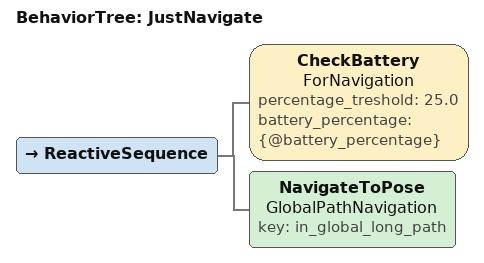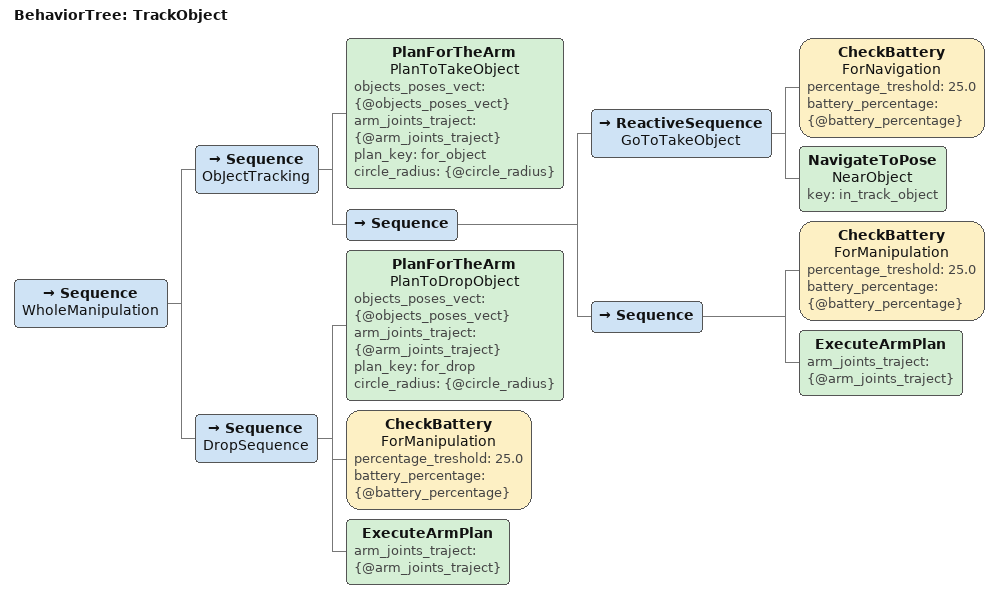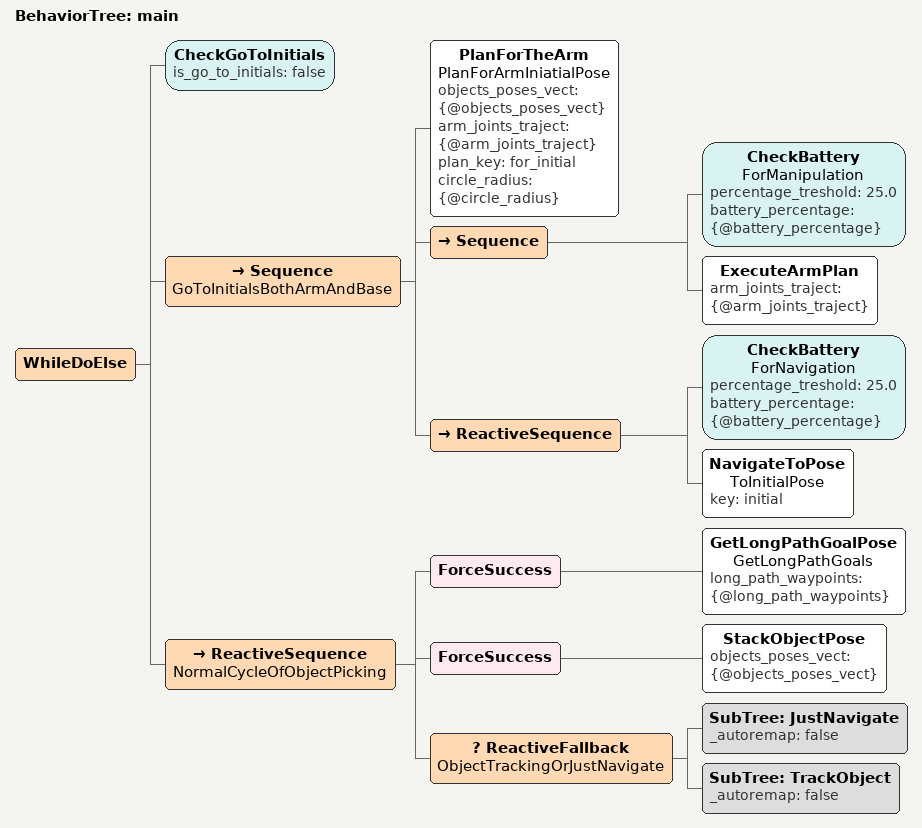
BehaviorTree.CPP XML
<?xml version="1.0" encoding="UTF-8"?>
<root BTCPP_format="4">
  <BehaviorTree ID="JustNavigate">
    <ReactiveSequence>
      <CheckBattery name="ForNavigation"
                    percentage_treshold="25.0"
                    battery_percentage="{@battery_percentage}"/>
      <NavigateToPose name="GlobalPathNavigation"
                      key="in_global_long_path"/>
    </ReactiveSequence>
  </BehaviorTree>

  <BehaviorTree ID="TrackObject">
    <Sequence name="WholeManipulation">
      <Sequence name="ObJectTracking">
        <PlanForTheArm name="PlanToTakeObject"
                       objects_poses_vect="{@objects_poses_vect}"
                       arm_joints_traject="{@arm_joints_traject}"
                       plan_key="for_object"
                       circle_radius="{@circle_radius}"/>
        <Sequence>
          <ReactiveSequence name="GoToTakeObject">
            <CheckBattery name="ForNavigation"
                          percentage_treshold="25.0"
                          battery_percentage="{@battery_percentage}"/>
            <NavigateToPose name="NearObject"
                            key="in_track_object"/>
          </ReactiveSequence>
          <Sequence>
            <CheckBattery name="ForManipulation"
                          percentage_treshold="25.0"
                          battery_percentage="{@battery_percentage}"/>
            <ExecuteArmPlan arm_joints_traject="{@arm_joints_traject}"/>
          </Sequence>
        </Sequence>
      </Sequence>
      <Sequence name="DropSequence">
        <PlanForTheArm name="PlanToDropObject"
                       objects_poses_vect="{@objects_poses_vect}"
                       arm_joints_traject="{@arm_joints_traject}"
                       plan_key="for_drop"
                       circle_radius="{@circle_radius}"/>
        <CheckBattery name="ForManipulation"
                      percentage_treshold="25.0"
                      battery_percentage="{@battery_percentage}"/>
        <ExecuteArmPlan arm_joints_traject="{@arm_joints_traject}"/>
      </Sequence>
    </Sequence>
  </BehaviorTree>

  <BehaviorTree ID="main">
    <WhileDoElse>
      <CheckGoToInitials is_go_to_initials="false"/>
      <Sequence name="GoToInitialsBothArmAndBase">
        <PlanForTheArm name="PlanForArmIniatialPose"
                       objects_poses_vect="{@objects_poses_vect}"
                       arm_joints_traject="{@arm_joints_traject}"
                       plan_key="for_initial"
                       circle_radius="{@circle_radius}"/>
        <Sequence>
          <CheckBattery name="ForManipulation"
                        percentage_treshold="25.0"
                        battery_percentage="{@battery_percentage}"/>
          <ExecuteArmPlan arm_joints_traject="{@arm_joints_traject}"/>
        </Sequence>
        <ReactiveSequence>
          <CheckBattery name="ForNavigation"
                        percentage_treshold="25.0"
                        battery_percentage="{@battery_percentage}"/>
          <NavigateToPose name="ToInitialPose"
                          key="initial"/>
        </ReactiveSequence>
      </Sequence>
      <ReactiveSequence name="NormalCycleOfObjectPicking">
        <ForceSuccess>
          <GetLongPathGoalPose name="GetLongPathGoals"
                               long_path_waypoints="{@long_path_waypoints}"/>
        </ForceSuccess>
        <ForceSuccess>
          <StackObjectPose objects_poses_vect="{@objects_poses_vect}"/>
        </ForceSuccess>
        <ReactiveFallback name="ObjectTrackingOrJustNavigate">
          <SubTree ID="JustNavigate"
                   _autoremap="false"/>
          <SubTree ID="TrackObject"
                   _autoremap="false"/>
        </ReactiveFallback>
      </ReactiveSequence>
    </WhileDoElse>
  </BehaviorTree>

</root>
